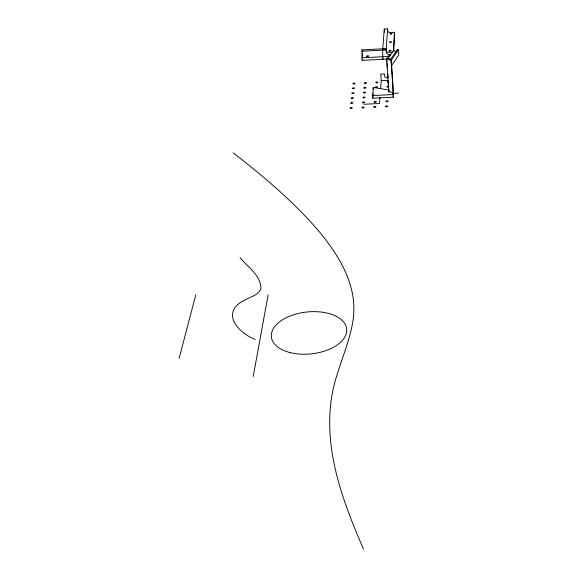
<?xml version="1.0" encoding="UTF-8"?>
<svg xmlns="http://www.w3.org/2000/svg" width="578" height="578" viewBox="0 0 578 578"><rect width="100%" height="100%" fill="white"/><g stroke="black" fill="none" stroke-linecap="round" stroke-linejoin="round"><path stroke-width="0.87" d="M388.922 90.045L373.215 87.488L372.702 98.209L393.242 97.227L393.185 92.559L388.806 91.844L386.595 58.616L387.144 57.814L390.685 59.274M393.278 90.804L392.737 90.71M393.242 97.227L393.459 93.412L393.358 95.226L391.096 60.48L398.372 49.802L397.411 49.405L390.316 59.809M393.423 50.828L394.557 32.281L389.875 32.527A2.009 1.871 1.3 0 1 387.744 30.771L387.621 28.9L384.276 29.081L382.643 50.17L382.867 59.296L382.903 58.775M393.741 50.828L394.557 32.281M388.806 91.844L389.196 90.139M387.621 28.9L386.118 50.308M379.963 97.371L379.5 103.52L363.873 104.257M380.635 88.6L381.234 80.703L380.786 74.15L384.363 73.977L384.5 75.942A2.153 1.972 2.3 0 0 386.776 77.806L388.452 77.719M372.702 98.209L373.092 93.723M386.761 59.101L362.124 60.35L361.929 57.8L362.088 49.874L386.198 48.631L386.328 50.546A2.074 1.915 1.8 0 0 388.517 52.345L392.744 52.128M362.124 60.35L362.175 59.83M253.207 376.495L268.141 294.852M179.115 358.374L195.819 294.787M393.459 93.463L391.646 65.538L398.885 54.896L398.372 49.802M388.076 58.342L393.408 50.532L396.616 51.847M392.556 93.477L398.459 93.029M394.088 34.803L394.716 34.767M361.936 51.232L386.097 49.99L382.744 48.812L382.831 50.004M361.929 57.8L389.847 56.377M381.234 80.703L388.387 80.349M372.514 95.551L393.069 94.561M389.001 54.758L388.373 54.534A4.104 2.529 67.2 0 1 387.86 54.289L387.282 53.862A2.225 1.373 67.1 0 1 386.147 51.876M255.187 339.524C236.77 332.032 220.29 311.824 245.007 299.953C250.433 296.637 258.409 295.401 260.909 288.805C261.061 275.605 247.89 266.913 240.065 257.86M233.115 152.809C264.023 176.825 294.281 202.156 319.641 232.125C334.59 250.404 348.216 270.952 352.616 294.549A282.577 149.608 -11.8 0 1 352.985 320.797C348.397 348.91 333.867 374.457 330.847 402.967C324.822 453.766 343.607 503.351 363.504 549.1M386.978 61.99L386.595 58.616L391.096 60.48L391.646 65.538M362.088 49.874L362.146 50.669M362.355 53.451L362.565 56.225M373.215 87.488L373.337 89.25M387.166 63.681L387.498 68.674M387.831 73.644L388.048 76.946M388.373 81.895L388.705 86.816M384.276 29.081L384.486 32.187M388.705 82.206A1.077 0.441 -4.1 0 1 387.209 81.895A1.077 0.441 -4.1 0 1 388.691 81.39M388.719 86.873A1.084 0.448 -4.1 0 1 387.202 86.953A1.084 0.448 -4.1 0 1 387.195 86.324A1.084 0.448 -4.1 0 1 388.705 86.216M290.17 352.602A37.881 21.046 -6 0 0 346.771 330.226A37.881 21.046 -6 0 0 290.156 316.007A37.881 21.046 -6 0 0 290.17 352.602M353.454 83.933A1.077 0.441 -4.7 0 0 355.036 83.427A1.077 0.441 -4.7 0 0 353.411 83.174A1.077 0.441 -4.7 0 0 353.454 83.933M364.884 83.369A1.077 0.441 -4.5 0 0 366.459 82.864A1.077 0.441 -4.5 0 0 364.826 82.611A1.077 0.441 -4.5 0 0 364.884 83.369M376.264 82.799A1.077 0.441 -4.3 0 0 377.904 82.336A1.077 0.441 -4.3 0 0 376.321 82.033A1.077 0.441 -4.3 0 0 376.264 82.799M352.905 88.701A1.084 0.448 -4.7 0 0 354.502 88.188A1.084 0.448 -4.7 0 0 352.862 87.928A1.084 0.448 -4.7 0 0 352.905 88.701M364.407 88.145A1.084 0.448 -4.5 0 0 365.997 87.632A1.084 0.448 -4.5 0 0 364.35 87.372A1.084 0.448 -4.5 0 0 364.407 88.145M375.866 87.567A1.084 0.448 -4.3 0 0 377.513 87.097A1.084 0.448 -4.3 0 0 375.924 86.787A1.084 0.448 -4.3 0 0 375.866 87.567M352.349 93.535A1.091 0.448 -4.7 0 0 353.953 93.022A1.091 0.448 -4.7 0 0 352.298 92.755A1.091 0.448 -4.7 0 0 352.349 93.535M363.93 92.979A1.091 0.455 -4.5 0 0 365.527 92.458A1.091 0.455 -4.5 0 0 363.873 92.198A1.091 0.455 -4.5 0 0 363.93 92.979M351.778 98.441A1.098 0.455 -4.7 0 0 353.396 97.913A1.098 0.455 -4.7 0 0 351.735 97.646A1.098 0.455 -4.7 0 0 351.778 98.441M363.439 97.877A1.098 0.455 -4.5 0 0 365.05 97.357A1.098 0.455 -4.5 0 0 363.381 97.09A1.098 0.455 -4.5 0 0 363.439 97.877M367.059 56.528A1.04 0.412 -4.5 0 0 368.634 56.088A1.04 0.412 -4.5 0 0 367.102 55.813A1.04 0.412 -4.5 0 0 367.059 56.528M389.204 55.401A1.04 0.412 -4.2 0 0 390.757 54.946A1.04 0.412 -4.2 0 0 389.196 54.693A1.04 0.412 -4.2 0 0 389.204 55.401M389.478 51.03A1.033 0.405 -4.2 0 0 391.039 50.589A1.033 0.405 -4.2 0 0 389.5 50.322A1.033 0.405 -4.2 0 0 389.478 51.03M390.056 42.454A1.019 0.39 -4.2 0 0 391.595 42.028A1.019 0.39 -4.2 0 0 390.078 41.775A1.019 0.39 -4.2 0 0 390.056 42.454M390.612 34.109A1.012 0.383 -4.2 0 0 392.137 33.683A1.012 0.383 -4.2 0 0 390.634 33.437A1.012 0.383 -4.2 0 0 390.612 34.109M351.2 103.411A1.105 0.462 -4.8 0 0 352.833 102.877A1.105 0.462 -4.8 0 0 351.157 102.609A1.105 0.462 -4.8 0 0 351.2 103.411M350.622 108.454A1.113 0.47 -4.8 0 0 352.262 107.913A1.113 0.47 -4.8 0 0 350.579 107.638A1.113 0.47 -4.8 0 0 350.622 108.454M362.948 102.855A1.105 0.462 -4.5 0 0 364.574 102.32A1.105 0.462 -4.5 0 0 362.89 102.046A1.105 0.462 -4.5 0 0 362.948 102.855M362.442 107.891A1.113 0.47 -4.6 0 0 364.082 107.356A1.113 0.47 -4.6 0 0 362.384 107.082A1.113 0.47 -4.6 0 0 362.442 107.891M374.645 102.277A1.105 0.462 -4.3 0 0 376.329 101.793A1.105 0.462 -4.3 0 0 374.71 101.468A1.105 0.462 -4.3 0 0 374.645 102.277M374.226 107.32A1.113 0.47 -4.3 0 0 375.924 106.829A1.113 0.47 -4.3 0 0 374.291 106.497A1.113 0.47 -4.3 0 0 374.226 107.32M386.429 101.721A1.105 0.47 -4.1 0 0 388.113 101.237A1.105 0.47 -4.1 0 0 386.48 100.904A1.105 0.47 -4.1 0 0 386.429 101.721M386.09 106.764A1.113 0.47 -4.1 0 0 387.787 106.273A1.113 0.47 -4.1 0 0 386.147 105.94A1.113 0.47 -4.1 0 0 386.09 106.764"/></g></svg>
